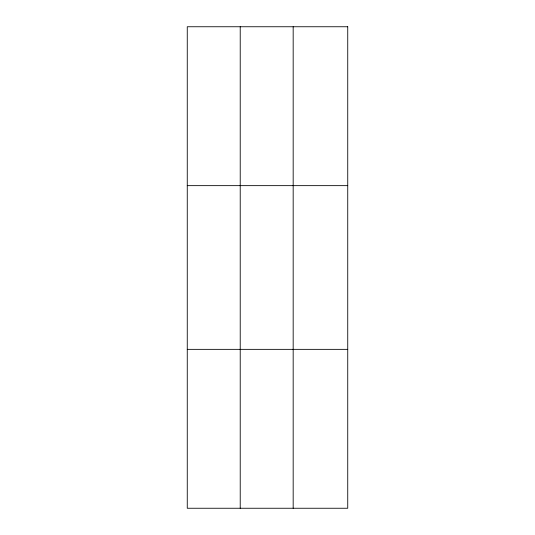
<?xml version="1.0" encoding="UTF-8"?>
<svg xmlns="http://www.w3.org/2000/svg" width="535" height="535" viewBox="0 0 535 535"><rect width="100%" height="100%" fill="white"/><g stroke="black" fill="none" stroke-linecap="round" stroke-linejoin="round"><path stroke-width="0.8" d="M240.222 26.75L240.222 508.25M293.173 26.75L293.173 508.25M187.263 185.645L347.737 185.645M187.263 349.355L347.737 349.355M347.737 26.75L347.737 508.25L187.263 508.25L187.263 26.75L347.737 26.75"/></g></svg>
